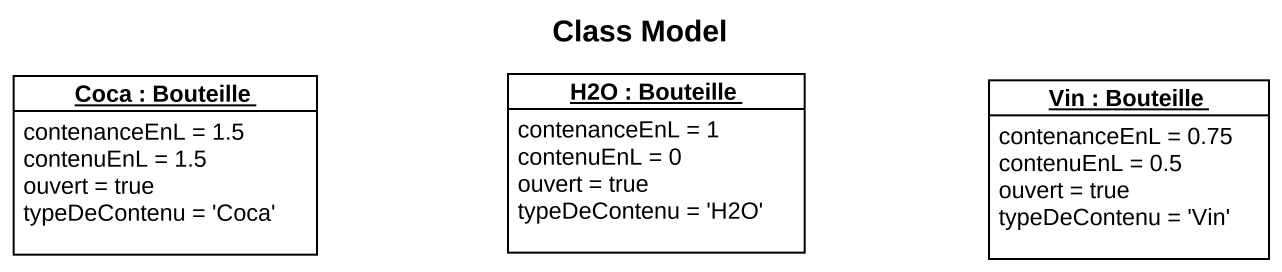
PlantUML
@startuml
title Class Model
hide circle
hide empty members
object "Coca : Bouteille" as Coca {
  contenanceEnL = 1.5
  contenuEnL = 1.5
  ouvert = true
  typeDeContenu = 'Coca'
}
object "H2O : Bouteille" as H2O {
  contenanceEnL = 1
  contenuEnL = 0
  ouvert = true
  typeDeContenu = 'H2O'
}
object "Vin : Bouteille" as Vin {
  contenanceEnL = 0.75
  contenuEnL = 0.5
  ouvert = true
  typeDeContenu = 'Vin'
}
@enduml
